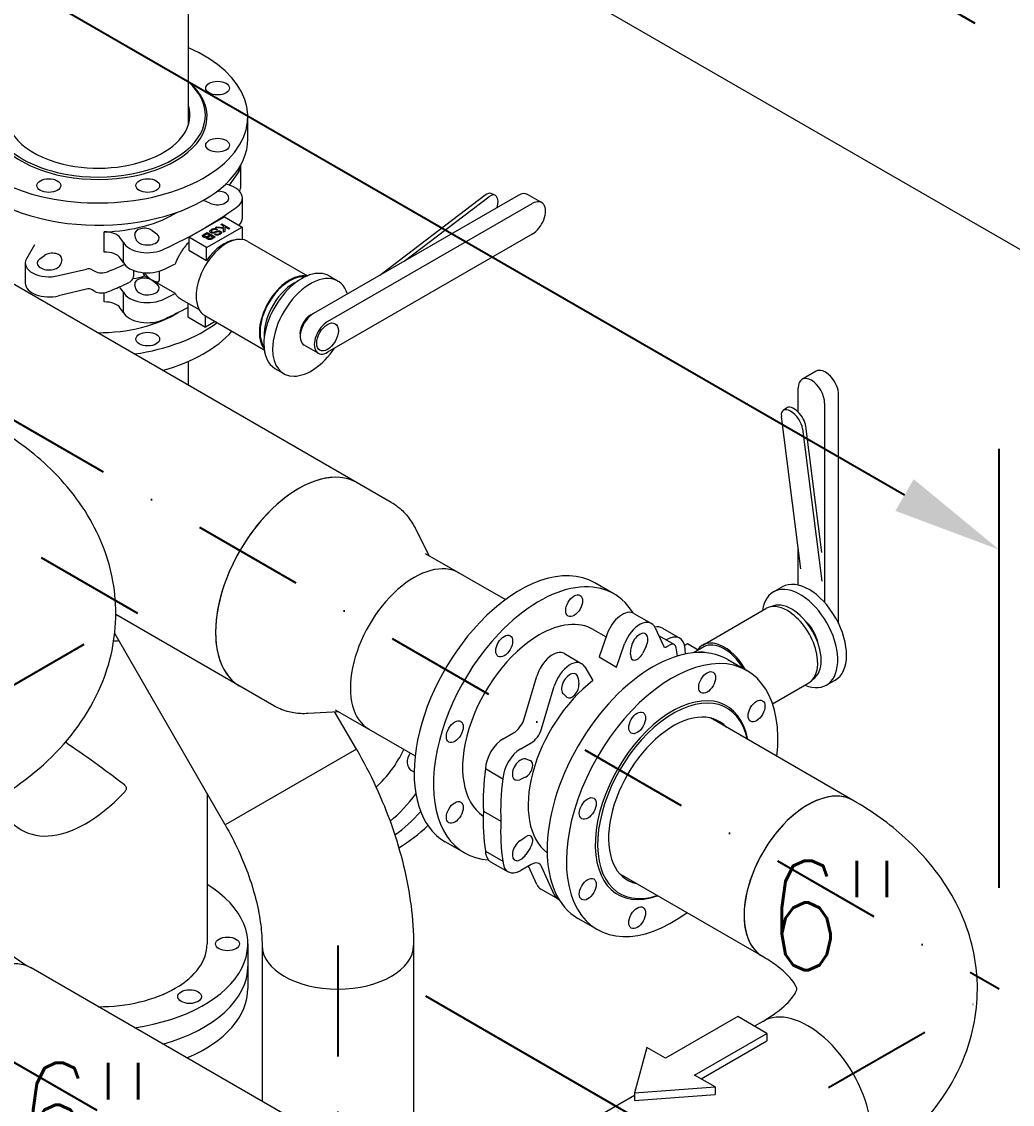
# Model space of a CAD drawing. Header units: millimetres. Extents: x -312439 to 477422, y -331570 to 212570.
# Drawn here: x 347604 to 348736, y 170246 to 171482 of the extents above; entities that cross this region are included whole.
import ezdxf

# ---------------------------------------------------------------- set-up
doc = ezdxf.new("R2010")
doc.units = ezdxf.units.MM
doc.linetypes.add('DASHDOT', pattern=[25.4, 12.7, -6.35, 0, -6.35])
doc.layers.add('ARCONDTEXTO', color=4, linetype='Continuous')
doc.styles.add('ROMAND', font='ROMAND.SHX')
doc.styles.add('ROMANS', font='romans.shx', dxfattribs={"height": 187.5})
doc.dimstyles.new('1-50 (MILIMETRO)', dxfattribs={"dimscale": 0, "dimtxt": 125, "dimasz": 125, "dimexe": 100, "dimexo": 100, "dimgap": 50, "dimtad": 0, "dimdec": 0, "dimzin": 0, "dimdsep": 46, "dimtxsty": 'ROMAND', "dimcen": -390, "dimclrd": 1, "dimclre": 1, "dimclrt": 3, "dimadec": 0, "dimazin": 0, "dimtfac": 1, "dimtdec": 0, "dimtix": 1, "dimtmove": 2, "dimatfit": 2, "dimfxl": 1, "dimtvp": 1, "dimtolj": 1, "dimtzin": 0, "dimarcsym": 0})

# ---------------------------------------------------------------- blocks, each defined once
blk = doc.blocks.new('*D92')
at = {"color": 1, "lineweight": -2, "transparency": 16777216}
for p, q in [((345607.1, 172290.6), (345607.1, 172792.4)), ((348612.8, 170941.5), (345715.4, 172614.4)), ((348721.1, 170492.8), (348721.1, 170994.5))]:
    blk.add_line(p, q, dxfattribs=at)
at = {"color": 1, "transparency": 16777216}
for points in [[(345725.8, 172632.4), (345705, 172596.3), (345607.1, 172676.9)], [(348623.3, 170959.6), (348602.4, 170923.5), (348721.1, 170879)]]:
    blk.add_solid(points, dxfattribs=at)
at = {"layer": 'Defpoints', "color": 0, "transparency": 16777216}
for p in [(345607.1, 172676.9), (345607.1, 172175.2), (348721.1, 170377.3)]:
    blk.add_point(p, dxfattribs=at)
at = {"color": 3, "transparency": 16777216, "insert": (347372.3, 171833.5), "char_height": 125, "attachment_point": 5, "rotation": 330, "style": 'ROMAND'}
blk.add_mtext('\\A1;3596', dxfattribs=at)
blk = doc.blocks.new('*D93')
at = {"color": 1, "lineweight": -2, "transparency": 16777216}
for p, q in [((348821.1, 170319.6), (349144.1, 170133.1)), ((348517.2, 169886.6), (348935.9, 170128.3)), ((348185.9, 169952.8), (348508.9, 169766.3))]:
    blk.add_line(p, q, dxfattribs=at)
at = {"color": 1, "transparency": 16777216}
for points in [[(348925.5, 170146.3), (348946.3, 170110.3), (349044.1, 170190.8)], [(348506.7, 169904.6), (348527.6, 169868.5), (348408.9, 169824.1)]]:
    blk.add_solid(points, dxfattribs=at)
at = {"layer": 'Defpoints', "color": 0, "transparency": 16777216}
for p in [(348721.1, 170377.3), (349044.1, 170190.8), (348085.9, 170010.6)]:
    blk.add_point(p, dxfattribs=at)
at = {"color": 3, "transparency": 16777216, "insert": (348664, 170115.7), "char_height": 125, "attachment_point": 5, "rotation": 30, "style": 'ROMAND'}
blk.add_mtext('\\A1;734', dxfattribs=at)
blk = doc.blocks.new('*D24')
at = {"color": 1, "lineweight": -2, "transparency": 16777216}
for p, q in [((347481.6, 170243.9), (346390.1, 169597.7)), ((347987.1, 169952.1), (346895.6, 169305.8)), ((346886.1, 169426.8), (346597.1, 169593.6))]:
    blk.add_line(p, q, dxfattribs=at)
at = {"color": 1, "transparency": 16777216}
for points in [[(346607.5, 169611.7), (346586.7, 169575.6), (346488.8, 169656.1)], [(346896.5, 169444.8), (346875.7, 169408.8), (346994.3, 169364.3)]]:
    blk.add_solid(points, dxfattribs=at)
at = {"layer": 'Defpoints', "color": 0, "transparency": 16777216}
for p in [(347580.4, 170302.4), (348085.9, 170010.6), (346488.8, 169656.1)]:
    blk.add_point(p, dxfattribs=at)
at = {"color": 3, "transparency": 16777216, "insert": (346804.1, 169618.5), "char_height": 125, "attachment_point": 5, "rotation": 330, "style": 'ROMAND'}
blk.add_mtext('\\A1;584', dxfattribs=at)
blk = doc.blocks.new('*D95')
at = {"color": 1, "lineweight": -2, "transparency": 16777216}
for p, q in [((348065.6, 170369.4), (348385.6, 170184.6)), ((348285.6, 170117.3), (348285.6, 168237.8)), ((348065.6, 168239.9), (348385.6, 168055.1))]:
    blk.add_line(p, q, dxfattribs=at)
at = {"color": 1, "transparency": 16777216}
for points in [[(348264.7, 170117.3), (348306.4, 170117.3), (348285.6, 170242.3)], [(348264.7, 168237.8), (348306.4, 168237.8), (348285.6, 168112.8)]]:
    blk.add_solid(points, dxfattribs=at)
at = {"layer": 'Defpoints', "color": 0, "transparency": 16777216}
for p in [(347965.6, 170427.1), (347965.6, 168297.6), (348285.6, 168112.8)]:
    blk.add_point(p, dxfattribs=at)
at = {"color": 3, "transparency": 16777216, "insert": (348160.6, 169177.6), "char_height": 125, "attachment_point": 5, "rotation": 90, "style": 'ROMAND'}
blk.add_mtext('\\A1;2130', dxfattribs=at)
blk = doc.blocks.new('*D96')
at = {"color": 1, "lineweight": -2, "transparency": 16777216}
for p, q in [((340982.5, 172444.7), (340982.5, 172743.9)), ((347857.3, 168659.3), (341090.8, 172566)), ((347965.6, 168413.1), (347965.6, 168712.3))]:
    blk.add_line(p, q, dxfattribs=at)
at = {"color": 1, "transparency": 16777216}
for points in [[(341101.2, 172584), (341080.3, 172547.9), (340982.5, 172628.5)], [(347867.7, 168677.3), (347846.9, 168641.2), (347965.6, 168596.8)]]:
    blk.add_solid(points, dxfattribs=at)
at = {"layer": 'Defpoints', "color": 0, "transparency": 16777216}
for p in [(340982.5, 172628.5), (340982.5, 172329.3), (347965.6, 168297.6)]:
    blk.add_point(p, dxfattribs=at)
at = {"color": 3, "transparency": 16777216, "insert": (344536.5, 170720.9), "char_height": 125, "attachment_point": 5, "rotation": 330, "style": 'ROMAND'}
blk.add_mtext('\\A1;8063', dxfattribs=at)

msp = doc.modelspace()

# ---------------------------------------------------------------- linework, layer by layer
at = {"color": 6, "linetype": 'DASHDOT', "ltscale": 10, "extrusion": (4.44089e-16, 0.816497, 0.57735)}
for p, q in [((350233.882, 170591.033), (345859.978, 173116.308)), ((347737.01, 170806.284), (344116.413, 172896.637))]:
    msp.add_line(p, q, dxfattribs=at)
at = {"color": 5, "linetype": 'Continuous', "lineweight": 0, "extrusion": (4.44089e-16, 0.816497, 0.57735)}
for p, q in [((349969.926, 170514.467), (345822.552, 172908.954)), ((347795.007, 171364.71), (347795.007, 171770.157)), ((348026.67, 170933.167), (346604.188, 171754.437)), ((347862.797, 171348.411), (347862.797, 171373.811)), ((347852.596, 171311.152), (347841.468, 171295.561)), ((347854.836, 171294.383), (347854.836, 171317.383)), ((347828.012, 171288.756), (347829.377, 171288.659)), ((348171.621, 171283.868), (347937.795, 171148.868)), ((348133.893, 171284.152), (348013.346, 171192.488)), ((348145.07, 171283.974), (348140.777, 171285.856)), ((348198.368, 171275.674), (348182.338, 171284.93)), ((347819.439, 171274.807), (347812.459, 171277.952)), ((347856.562, 171257.935), (347856.562, 171280.935)), ((347953.825, 171139.613), (348187.652, 171274.613)), ((348041.462, 171208.721), (348138.186, 171282.27)), ((347795.393, 171235.993), (347835.988, 171259.43)), ((347835.988, 171259.43), (347856.286, 171247.711)), ((347815.691, 171224.274), (347856.286, 171247.711)), ((347825.884, 171247.134), (347827.265, 171247.931)), ((347835.118, 171246.188), (347825.884, 171247.134)), ((347827.265, 171247.931), (347835.032, 171247.134)), ((347831.925, 171250.672), (347833.09, 171251.344)), ((347835.032, 171248.878), (347831.925, 171250.672)), ((347833.09, 171251.344), (347842.324, 171246.063)), ((347835.032, 171247.134), (347835.032, 171248.878)), ((347841.159, 171245.39), (347836.542, 171248.006)), ((347836.542, 171248.006), (347836.585, 171242.75)), ((347856.286, 171247.711), (347856.286, 171233.482)), ((347698.773, 171219.102), (347698.773, 171242.102)), ((347720.619, 171230.192), (347717.018, 171235.19)), ((347734.817, 171234.065), (347733.733, 171239.138)), ((347753.363, 171243.832), (347758.809, 171239.802)), ((347795.393, 171235.993), (347795.393, 171221.276)), ((347815.691, 171224.274), (347795.393, 171235.993)), ((347811.04, 171237.966), (347811.17, 171238.29)), ((347811.04, 171237.618), (347811.04, 171237.966)), ((347811.084, 171237.493), (347811.04, 171237.618)), ((347811.17, 171237.194), (347811.084, 171237.493)), ((347811.17, 171238.29), (347811.386, 171238.564)), ((347811.299, 171236.87), (347811.17, 171237.194)), ((347811.515, 171236.596), (347811.299, 171236.87)), ((347811.386, 171238.564), (347811.645, 171238.813)), ((347812.206, 171236.098), (347811.515, 171236.596)), ((347811.645, 171238.813), (347811.817, 171238.963)), ((347811.817, 171238.963), (347816.391, 171241.604)), ((347812.982, 171235.749), (347812.206, 171236.098)), ((347812.594, 171237.667), (347812.637, 171237.991)), ((347812.68, 171237.369), (347812.594, 171237.667)), ((347812.637, 171237.991), (347812.853, 171238.265)), ((347812.939, 171237.07), (347812.68, 171237.369)), ((347812.853, 171238.265), (347813.155, 171238.539)), ((347813.284, 171236.82), (347812.939, 171237.07)), ((347813.457, 171235.625), (347812.982, 171235.749)), ((347813.155, 171238.539), (347816.218, 171240.308)), ((347813.716, 171236.571), (347813.284, 171236.82)), ((347813.932, 171235.55), (347813.457, 171235.625)), ((347814.19, 171236.447), (347813.716, 171236.571)), ((347814.406, 171235.525), (347813.932, 171235.55)), ((347814.579, 171236.372), (347814.19, 171236.447)), ((347815.442, 171235.625), (347814.406, 171235.525)), ((347815.01, 171236.372), (347814.579, 171236.372)), ((347815.442, 171236.422), (347815.01, 171236.372)), ((347815.873, 171236.571), (347815.442, 171236.422)), ((347816.003, 171235.749), (347815.442, 171235.625)), ((347815.787, 171235.276), (347815.916, 171235.6)), ((347815.83, 171235.002), (347815.787, 171235.276)), ((347815.916, 171234.703), (347815.83, 171235.002)), ((347816.348, 171236.746), (347815.873, 171236.571)), ((347815.916, 171235.6), (347816.003, 171235.749)), ((347816.132, 171234.429), (347815.916, 171234.703)), ((347816.391, 171234.18), (347816.132, 171234.429)), ((347816.218, 171240.308), (347819.412, 171238.514)), ((347819.412, 171238.514), (347816.348, 171236.746)), ((347816.391, 171241.604), (347825.625, 171236.322)), ((347816.952, 171233.856), (347816.391, 171234.18)), ((347817.211, 171235.6), (347817.254, 171235.824)), ((347817.211, 171235.301), (347817.211, 171235.6)), ((347817.383, 171235.002), (347817.211, 171235.301)), ((347817.254, 171235.824), (347817.47, 171236.098)), ((347817.729, 171234.753), (347817.383, 171235.002)), ((347817.47, 171236.098), (347817.815, 171236.347)), ((347818.16, 171234.553), (347817.729, 171234.753)), ((347817.815, 171236.347), (347820.447, 171237.917)), ((347818.635, 171234.429), (347818.16, 171234.553)), ((347819.584, 171234.429), (347818.635, 171234.429)), ((347819.39, 171242.794), (347819.498, 171243.255)), ((347819.412, 171242.308), (347819.39, 171242.794)), ((347819.584, 171242.009), (347819.412, 171242.308)), ((347819.498, 171243.255), (347819.735, 171243.666)), ((347819.908, 171241.623), (347819.584, 171242.009)), ((347820.102, 171234.528), (347819.584, 171234.429)), ((347819.735, 171243.666), (347819.951, 171243.94)), ((347820.231, 171241.361), (347819.908, 171241.623)), ((347819.951, 171243.94), (347820.231, 171244.201)), ((347820.533, 171234.678), (347820.102, 171234.528)), ((347820.231, 171244.201), (347820.749, 171244.625)), ((347820.663, 171241.112), (347820.231, 171241.361)), ((347820.447, 171237.917), (347823.338, 171236.247)), ((347821.008, 171234.852), (347820.533, 171234.678)), ((347821.396, 171240.863), (347820.663, 171241.112)), ((347820.749, 171244.625), (347821.526, 171245.073)), ((347821.008, 171243.13), (347820.965, 171243.005)), ((347820.965, 171243.005), (347820.965, 171242.707)), ((347820.965, 171242.707), (347821.094, 171242.433)), ((347821.138, 171243.404), (347821.008, 171243.13)), ((347821.224, 171234.977), (347821.008, 171234.852)), ((347821.094, 171242.433), (347821.353, 171242.134)), ((347821.353, 171243.678), (347821.138, 171243.404)), ((347823.338, 171236.247), (347821.224, 171234.977)), ((347821.655, 171243.952), (347821.353, 171243.678)), ((347821.353, 171242.134), (347821.806, 171241.897)), ((347821.871, 171240.738), (347821.396, 171240.863)), ((347825.625, 171236.322), (347821.483, 171233.931)), ((347821.526, 171245.073), (347821.979, 171245.31)), ((347822.044, 171244.226), (347821.655, 171243.952)), ((347821.806, 171241.897), (347822.216, 171241.76)), ((347822.626, 171240.676), (347821.871, 171240.738)), ((347821.979, 171245.31), (347822.454, 171245.509)), ((347822.259, 171244.351), (347822.044, 171244.226)), ((347822.216, 171241.76), (347822.648, 171241.71)), ((347822.777, 171244.6), (347822.259, 171244.351)), ((347822.454, 171245.509), (347822.928, 171245.684)), ((347823.424, 171240.689), (347822.626, 171240.676)), ((347822.648, 171241.71), (347823.122, 171241.735)), ((347823.468, 171244.849), (347822.777, 171244.6)), ((347822.928, 171245.684), (347823.381, 171245.821)), ((347823.122, 171241.735), (347823.662, 171241.822)), ((347823.381, 171245.821), (347823.856, 171245.92)), ((347824.18, 171240.851), (347823.424, 171240.689)), ((347824.115, 171245.023), (347823.468, 171244.849)), ((347823.662, 171241.822), (347824.287, 171241.984)), ((347823.856, 171245.92), (347824.352, 171245.983)), ((347824.762, 171245.073), (347824.115, 171245.023)), ((347824.417, 171240.913), (347824.18, 171240.851)), ((347824.287, 171241.984), (347825.862, 171242.52)), ((347824.352, 171245.983), (347825.021, 171245.995)), ((347828.128, 171242.158), (347824.417, 171240.913)), ((347825.452, 171245.048), (347824.762, 171245.073)), ((347824.762, 171239.119), (347825.884, 171239.767)), ((347824.978, 171238.995), (347824.762, 171239.119)), ((347825.366, 171238.82), (347824.978, 171238.995)), ((347825.021, 171245.995), (347825.755, 171245.97)), ((347825.798, 171238.671), (347825.366, 171238.82)), ((347825.97, 171244.949), (347825.452, 171245.048)), ((347825.755, 171245.97), (347826.272, 171245.87)), ((347826.574, 171238.471), (347825.798, 171238.671)), ((347825.862, 171242.52), (347827.998, 171243.23)), ((347825.884, 171239.767), (347826.359, 171239.543)), ((347826.445, 171244.774), (347825.97, 171244.949)), ((347826.272, 171245.87), (347826.747, 171245.746)), ((347826.359, 171239.543), (347826.833, 171239.418)), ((347826.963, 171244.575), (347826.445, 171244.774)), ((347827.243, 171238.409), (347826.574, 171238.471)), ((347826.747, 171245.746), (347827.222, 171245.571)), ((347826.833, 171239.418), (347827.567, 171239.343)), ((347828.041, 171245.198), (347826.963, 171244.575)), ((347827.222, 171245.571), (347827.653, 171245.372)), ((347827.696, 171238.422), (347827.243, 171238.409)), ((347827.567, 171239.343), (347827.912, 171239.343)), ((347827.653, 171245.372), (347828.041, 171245.198)), ((347828.344, 171238.496), (347827.696, 171238.422)), ((347827.912, 171239.343), (347828.473, 171239.418)), ((347827.998, 171243.23), (347828.257, 171243.28)), ((347828.408, 171242.246), (347828.128, 171242.158)), ((347828.257, 171243.28), (347828.753, 171243.367)), ((347828.581, 171238.534), (347828.344, 171238.496)), ((347828.969, 171242.37), (347828.408, 171242.246)), ((347828.473, 171239.418), (347828.948, 171239.543)), ((347829.034, 171238.646), (347828.581, 171238.534)), ((347828.753, 171243.367), (347829.25, 171243.404)), ((347828.948, 171239.543), (347829.422, 171239.717)), ((347829.25, 171242.408), (347828.969, 171242.37)), ((347829.25, 171238.721), (347829.034, 171238.646)), ((347829.25, 171243.404), (347829.509, 171243.404)), ((347829.897, 171242.358), (347829.25, 171242.408)), ((347829.724, 171238.845), (347829.25, 171238.721)), ((347829.422, 171239.717), (347830.069, 171240.041)), ((347829.509, 171243.404), (347830.199, 171243.329)), ((347830.156, 171239.044), (347829.724, 171238.845)), ((347830.501, 171242.134), (347829.897, 171242.358)), ((347830.069, 171240.041), (347830.415, 171240.29)), ((347830.63, 171239.269), (347830.156, 171239.044)), ((347830.199, 171243.329), (347830.63, 171243.23)), ((347830.415, 171240.29), (347830.825, 171240.701)), ((347830.997, 171241.623), (347830.501, 171242.134)), ((347830.63, 171243.23), (347831.278, 171242.981)), ((347831.623, 171239.842), (347830.63, 171239.269)), ((347830.825, 171240.701), (347830.976, 171240.988)), ((347830.976, 171240.988), (347831.04, 171241.299)), ((347831.04, 171241.299), (347830.997, 171241.623)), ((347831.278, 171242.981), (347831.666, 171242.756)), ((347831.774, 171239.979), (347831.623, 171239.842)), ((347831.666, 171242.756), (347832.033, 171242.495)), ((347832.054, 171240.265), (347831.774, 171239.979)), ((347832.033, 171242.495), (347832.292, 171242.221)), ((347832.184, 171240.415), (347832.054, 171240.265)), ((347832.4, 171240.689), (347832.184, 171240.415)), ((347832.292, 171242.221), (347832.464, 171241.947)), ((347832.529, 171240.963), (347832.4, 171240.689)), ((347832.464, 171241.947), (347832.572, 171241.66)), ((347832.615, 171241.262), (347832.529, 171240.963)), ((347832.572, 171241.66), (347832.615, 171241.262)), ((347835.118, 171241.853), (347835.118, 171246.188)), ((347836.585, 171242.75), (347835.118, 171241.853)), ((347842.324, 171246.063), (347841.159, 171245.39)), ((348187.652, 171239.613), (347953.825, 171104.613)), ((347618.99, 171227.236), (347609.957, 171211.419)), ((347720.619, 171207.192), (347720.619, 171230.192)), ((347815.691, 171209.557), (347815.691, 171224.274)), ((347817.383, 171233.657), (347816.952, 171233.856)), ((347817.858, 171233.532), (347817.383, 171233.657)), ((347818.376, 171233.432), (347817.858, 171233.532)), ((347818.894, 171233.383), (347818.376, 171233.432)), ((347819.455, 171233.407), (347818.894, 171233.383)), ((347819.541, 171233.407), (347819.455, 171233.407)), ((347820.102, 171233.482), (347819.541, 171233.407)), ((347820.62, 171233.582), (347820.102, 171233.482)), ((347821.051, 171233.731), (347820.62, 171233.582)), ((347821.483, 171233.931), (347821.051, 171233.731)), ((347862.798, 171231.338), (347930.905, 171192.016)), ((347625.081, 171211.302), (347630.527, 171215.332)), ((347650.157, 171210.638), (347649.073, 171205.565)), ((347720.619, 171207.192), (347717.018, 171212.19)), ((347795.393, 171221.276), (347815.691, 171209.557)), ((347608.593, 171206.517), (347608.593, 171183.517)), ((347646.494, 171192.159), (347678.418, 171199.754)), ((347685.081, 171198.985), (347688.138, 171197.22)), ((347719.169, 171203.712), (347722.072, 171204.991)), ((347732.071, 171198.219), (347732.071, 171191.155)), ((347779.98, 171171.599), (347744.881, 171191.863)), ((347753.363, 171186.832), (347758.809, 171182.802)), ((347955.748, 171191.813), (347965.761, 171185.93)), ((347678.418, 171176.754), (347646.494, 171169.159)), ((347688.138, 171174.22), (347685.081, 171175.985)), ((347698.773, 171162.102), (347698.773, 171172.571)), ((347720.619, 171173.192), (347717.018, 171178.19)), ((347725.513, 171183.506), (347719.169, 171180.712)), ((347720.619, 171150.192), (347720.619, 171173.192)), ((347734.817, 171177.065), (347733.733, 171182.138)), ((347807.385, 171153.022), (347786.584, 171165.031)), ((347794.298, 171160.577), (347794.298, 171145.135)), ((347720.619, 171150.192), (347717.018, 171155.19)), ((347794.298, 171145.135), (347814.596, 171133.416)), ((347813.808, 171146.485), (347881.49, 171107.409)), ((347814.596, 171133.416), (347814.596, 171146.03)), ((347825.52, 171139.723), (347814.596, 171133.416)), ((347943.109, 171103.551), (347927.078, 171112.807)), ((347795.007, 171066.918), (347795.007, 171094.338)), ((347893.708, 171086.214), (347903.722, 171080.331)), ((348511.727, 171082.96), (348495.696, 171073.704)), ((348491.258, 171036.312), (348491.258, 171063.893)), ((348537.599, 170794.835), (348537.599, 171055.648)), ((348477.891, 171040.951), (348474.114, 171038.174)), ((348521.568, 171046.393), (348521.568, 170818.809)), ((348494.289, 170857.304), (348472.148, 171031.36)), ((348496.396, 171017.36), (348518.537, 170843.304)), ((348518.537, 170875.77), (348500.173, 171020.138)), ((348069.716, 170872.393), (348053.776, 170903.964)), ((348491.258, 170838.667), (348491.258, 170881.132)), ((348065.496, 170874.83), (348156.924, 170822.044)), ((348280.949, 170828.714), (348258.952, 170841.414)), ((348463.043, 170830.913), (348473.144, 170836.644)), ((347892.499, 170700.776), (347711.999, 170804.988)), ((348303.84, 170806.306), (348323.759, 170794.806)), ((348382.339, 170770.179), (348454.588, 170811.892)), ((348328.034, 170789.75), (348337.419, 170769.143)), ((348336.268, 170789.577), (348356.186, 170778.077)), ((347836.865, 170564.737), (347710.712, 170783.24)), ((348257.373, 170787.879), (348271.964, 170779.455)), ((348273.168, 170782.909), (348263.987, 170756.575)), ((348331.984, 170781.077), (348349.985, 170770.684)), ((348283.905, 170745.075), (348293.087, 170771.409)), ((348299.983, 170759.601), (348300.75, 170767.217)), ((348317.715, 170768.898), (348313.863, 170760.976)), ((348341.417, 170768.373), (348344.474, 170770.138)), ((348364.902, 170771.461), (348361.69, 170769.606)), ((348377.181, 170764.372), (348364.902, 170771.461)), ((348383.564, 170768.057), (348371.953, 170761.354)), ((348224.301, 170760.384), (348244.22, 170748.884)), ((348263.987, 170756.575), (348283.905, 170745.075)), ((348410.853, 170753.714), (348432.85, 170741.014)), ((348247.782, 170745.253), (348256.964, 170729.52)), ((348178.383, 170686.053), (348192.916, 170734.74)), ((348240.12, 170732.212), (348240.886, 170725.481)), ((348462.116, 170703.101), (348503.578, 170727.039)), ((348523.474, 170724.386), (348533.576, 170730.116)), ((348198.302, 170674.553), (348212.835, 170723.24)), ((348227.006, 170710.828), (348223.155, 170714.304)), ((347966.654, 170693.884), (347931.343, 170691.903)), ((347986.736, 170651.265), (347962.272, 170693.638)), ((347962.433, 170696.321), (348053.862, 170643.534)), ((348554.004, 170592.79), (348391.074, 170686.857)), ((348154.504, 170663.033), (348166.391, 170669.896)), ((348174.422, 170651.533), (348186.31, 170658.396)), ((347986.736, 170651.265), (347836.865, 170564.737)), ((348134.145, 170628.995), (348154.064, 170617.495)), ((348180.283, 170640.047), (348185.218, 170638.45)), ((348179.469, 170619.103), (348173.256, 170616.401)), ((347816.257, 170600.432), (347816.257, 170428.811)), ((348131.871, 170580.502), (348151.789, 170569.002)), ((348110.098, 170532.79), (348088.1, 170545.49)), ((348173.256, 170546.391), (348179.469, 170550.863)), ((348134.145, 170534.637), (348154.064, 170523.137)), ((348185.218, 170538.155), (348180.283, 170530.859)), ((348140.088, 170522.678), (348160.006, 170511.178)), ((348186.31, 170519.469), (348174.422, 170512.606)), ((348192.916, 170496.754), (348183.348, 170517.76)), ((348212.835, 170485.254), (348198.302, 170517.16)), ((348450.942, 170414.281), (348288.011, 170508.348)), ((348197.192, 170491.699), (348217.111, 170480.199)), ((348240.001, 170457.79), (348261.998, 170445.09)), ((347862.797, 170428.811), (347862.797, 170378.011)), ((347879.034, 170427.091), (347879.034, 170248.984)), ((348052.091, 170427.091), (348052.091, 170188.528)), ((347919.502, 170225.62), (347615.232, 170401.29)), ((348450.942, 170340.34), (348441.444, 170334.856)), ((348304.499, 170255.791), (348252.968, 170226.04))]:
    msp.add_line(p, q, dxfattribs=at)
at = {"color": 6, "linetype": 'DASHDOT', "ltscale": 10}
for p, q in [((345607.137, 172175.158), (348721.101, 170377.31)), ((346905.791, 170326.38), (347737.01, 170806.284)), ((347965.562, 170427.091), (347965.562, 168297.588)), ((348085.871, 170010.56), (348721.101, 170377.31)), ((347580.386, 170302.402), (348085.871, 170010.56))]:
    msp.add_line(p, q, dxfattribs=at)
at = {"color": 4, "linetype": 'Continuous', "lineweight": 0, "extrusion": (4.44089e-16, 0.816497, 0.57735)}
for p, q in [((348422.469, 170345.811), (348339.92, 170298.151)), ((348455.686, 170326.633), (348422.469, 170345.811)), ((348373.136, 170278.974), (348455.686, 170326.633)), ((348455.686, 170326.633), (348455.686, 170318.09)), ((348318.549, 170310.489), (348304.499, 170258.523)), ((348339.92, 170298.151), (348318.549, 170310.489)), ((348380.535, 170274.702), (348455.686, 170318.09)), ((348396.625, 170265.412), (348373.136, 170278.974)), ((348304.499, 170258.523), (348396.625, 170265.412)), ((348304.499, 170258.523), (348304.499, 170249.98)), ((348396.625, 170265.412), (348396.625, 170256.869)), ((348304.499, 170249.98), (348396.625, 170256.869))]:
    msp.add_line(p, q, dxfattribs=at)
at = {"color": 5, "linetype": 'Continuous', "lineweight": 0}
for centre, major_axis, ratio, start_param, end_param in [((347691.945, 171373.811), (-170.852, 0), 0.57735027, 5.35992847, 7.46128255), ((347691.945, 171373.811), (-170.852, 0), 0.57735027, 1.17809725, 4.06484949), ((347691.945, 171373.811), (-124.312, 0), 0.57735027, 5.68982069, 7.46128255), ((347691.945, 171375.411), (122.352, 0), 0.57735027, 2.57241108, 4.3196899), ((347691.945, 171373.811), (-124.312, 0), 0.57735027, 1.17809725, 3.73495727), ((347691.945, 171375.411), (122.352, 0), 0.57735027, 4.3196899, 6.85236688), ((347691.945, 171375.411), (104.716, 0), 0.57735027, 2.96365333, 4.3196899), ((347691.945, 171375.411), (104.716, 0), 0.57735027, 4.3196899, 6.46112463), ((347691.945, 171348.411), (170.852, 0), 0.57735027, 3.14159265, 4.3196899), ((347691.945, 171348.411), (170.852, 0), 0.57735027, 4.3196899, 6.28318531), ((347827.727, 171317.383), (27.109, 0), 0.57735027, 5.87376873, 6.35596808), ((347827.756, 171280.935), (28.806, 0), 0.57735027, 5.55071488, 7.51444614), ((347827.727, 171280.939), (13.472, 0), 0.57735027, 4.04975631, 7.73121456), ((347827.727, 171294.383), (27.109, 0), 0.57735027, 5.92209885, 6.28318531), ((348133.893, 171270.152), (6.884, 15.704), 0.49374699, 0, 0.7260513), ((348138.186, 171268.27), (-6.884, -15.704), 0.49374699, 1.89671174, 3.86764395), ((348171.621, 171266.368), (10.717, 18.562), 0.57735027, 0, 0.78539816), ((347819.241, 171282.969), (-11.023, 0), 0.57735027, 0.84771051, 0.90816366), ((348187.652, 171257.113), (-10.717, -18.562), 0.57735027, 0.78539816, 3.92699082), ((347691.945, 171313.411), (123.699, 0), 0.57735027, 4.76761506, 5.53401992), ((347442.53, 171457.411), (520.517, 0), 0.57735027, 5.38654819, 5.60902609), ((347744.673, 171239.917), (11.023, 0), 0.57735027, 0.66263109, 3.26435815), ((347827.756, 171257.935), (28.806, 0), 0.57735027, 5.7666453, 6.28318531), ((347699.787, 171231.512), (-18.371, 0), 0.57735027, 3.49571793, 4.76761506), ((347748.188, 171235.017), (-13.472, 0), 0.57735027, 0.1227655, 3.80422374), ((347838.303, 171188.911), (-24.495, -42.426), 0.57735027, 3.14159265, 5.49778714), ((347748.194, 171235.001), (-28.806, 0), 0.57735027, 0.29334342, 2.30326676), ((347835.441, 171190.564), (23.27, 40.305), 0.57735027, 0.38720776, 1.42907029), ((347635.702, 171206.517), (27.109, 0), 0.57735027, 2.82308535, 5.12180556), ((347635.702, 171206.517), (-13.472, 0), 0.57735027, 5.62055264, 9.30201088), ((347639.217, 171211.417), (11.023, 0), 0.57735027, 6.16041823, 8.76214529), ((347699.787, 171208.512), (-18.371, 0), 0.57735027, 3.49571793, 4.76761506), ((347680.75, 171196.485), (6.124, 0), 0.57735027, 0.78539816, 1.96158402), ((347695.932, 171201.72), (11.023, 0), 0.57735027, 3.92699082, 5.35442967), ((347403.668, 171440.456), (517.381, 0), 0.57735027, 5.3282352, 5.36820235), ((347748.194, 171212.001), (-28.806, 0), 0.57735027, 0.29334342, 2.30326676), ((347442.53, 171434.411), (520.517, 0), 0.57735027, 5.38654819, 5.41773628), ((347924.728, 171139.014), (-31.02, -52.799), 0.58236072, 3.14159265, 5.50218352), ((347715.408, 171191.155), (16.663, 0), 0.57735027, 5.36396925, 6.28318531), ((347691.945, 171256.411), (123.699, 0), 0.57735027, 5.03823356, 5.15460219), ((347744.673, 171182.917), (11.023, 0), 0.57735027, 0.66263109, 3.26435815), ((347543.434, 171359.154), (233.085, -175.431), 0.1043952, 5.90574205, 5.96190086), ((347910.553, 171147.198), (-24.495, -42.426), 0.57735027, 3.33709046, 6.06401097), ((347910.553, 171147.198), (23.921, 41.432), 0.57735027, 0.78539816, 2.87356516), ((347915.289, 171144.463), (-23.921, -41.432), 0.57735027, 3.80599304, 5.57222219), ((347934.741, 171133.131), (-31.02, -52.799), 0.58236072, 2.65256236, 5.50218352), ((347910.553, 171147.198), (23.921, 41.432), 0.57735027, 0.24308274, 0.78539816), ((347635.702, 171183.517), (-27.109, 0), 0.57735027, 0, 1.98021291), ((347680.75, 171173.485), (-6.124, 0), 0.57735027, 3.92699082, 5.10317667), ((347695.932, 171178.72), (-11.023, 0), 0.57735027, 0.78539816, 2.21283701), ((347403.668, 171417.456), (-517.381, 0), 0.57735027, 2.18664254, 2.22660969), ((347699.787, 171174.512), (-18.371, 0), 0.57735027, 3.49571793, 3.61716538), ((347748.194, 171178.001), (-28.806, 0), 0.57735027, 0.29334342, 2.30326676), ((347748.188, 171178.017), (-13.472, 0), 0.57735027, 0.1227655, 3.80422374), ((347699.787, 171151.512), (-18.371, 0), 0.57735027, 3.49571793, 4.76761506), ((347442.53, 171400.411), (520.517, 0), 0.57735027, 5.38654819, 5.41773628), ((347838.303, 171188.911), (-24.495, -42.426), 0.57735027, 5.49778714, 6.28318531), ((347691.945, 171198.411), (-123.699, 0), 0.57735027, 1.56274403, 2.40038288), ((347748.194, 171155.001), (-28.806, 0), 0.57735027, 0.29334342, 2.30326676), ((347442.53, 171377.411), (520.517, 0), 0.57735027, 5.38654819, 5.45444746), ((347937.795, 171131.368), (-10.717, -18.562), 0.57735027, 3.92699082, 6.28318531), ((347691.945, 171198.411), (170.852, 0), 0.57735027, 4.95554101, 5.63029976), ((347934.741, 171133.131), (-8.773, -15.195), 0.57735027, 3.92699082, 5.49778714), ((347953.825, 171122.113), (10.717, 18.562), 0.57735027, 0.78539816, 3.92699082), ((347691.945, 171173.011), (-170.852, 0), 0.57735027, 2.01566909, 2.67581256), ((347934.741, 171133.131), (-8.773, -15.195), 0.57735027, 5.49778714, 5.72091355), ((347924.728, 171139.014), (-31.02, -52.799), 0.58236072, 5.50218352, 6.28318531), ((347934.741, 171133.131), (-31.02, -52.799), 0.58236072, 5.50218352, 7.74056361), ((348506.413, 171055.143), (-10.717, 18.562), 0.57735027, 3.92699082, 7.06858347), ((348522.444, 171064.398), (-10.717, 18.562), 0.57735027, 3.92699082, 6.28318531), ((348484.272, 171024.36), (10.158, -13.814), 0.49374699, 0.7260513, 3.86764395), ((348488.048, 171027.138), (-10.158, 13.814), 0.49374699, 3.86764395, 6.28318531), ((347920.783, 170839.374), (-67.085, -116.195), 0.57735027, 3.14159265, 6.28318531), ((347920.783, 170839.374), (-67.085, -116.195), 0.57735027, 3.14159265, 5.49778714), ((348052.766, 170763.174), (-51.531, -89.255), 0.57735027, 3.14159265, 6.28318531), ((348173.526, 170693.452), (-85.426, -147.962), 0.57735027, 3.14159265, 4.3196899), ((348195.523, 170680.752), (85.426, 147.962), 0.57735027, 5.9753277, 7.46128255), ((348493.258, 170777.65), (30.216, -53.264), 0.58236072, 5.6441249, 10.07266912), ((348503.36, 170783.38), (30.216, -53.264), 0.58236072, 0, 3.14159265), ((348479.083, 170769.466), (24.495, -42.426), 0.57735027, 2.35619449, 3.14159265), ((348483.819, 170772.2), (-23.921, 41.432), 0.57735027, 3.16527284, 6.25950512), ((348290.286, 170782.829), (13.555, 23.477), 0.57735027, 0, 1.88930363), ((348479.083, 170769.466), (24.495, -42.426), 0.57735027, 0, 2.35619449), ((348173.526, 170693.452), (-85.426, -147.962), 0.57735027, 4.3196899, 6.28318531), ((348195.523, 170680.752), (-61.85, -107.127), 0.57735027, 3.14159265, 3.92699082), ((348310.204, 170771.329), (13.555, 23.477), 0.57735027, 5.87376873, 8.17248894), ((348321.865, 170764.63), (14.403, 24.947), 0.57735027, 0, 0.49620014), ((348493.258, 170777.65), (15.309, -26.517), 0.57735027, 1.03653955, 2.1050531), ((347920.783, 170839.374), (-67.085, -116.195), 0.57735027, 5.49778714, 6.28318531), ((348195.523, 170680.752), (85.426, 147.962), 0.57735027, 1.17809725, 3.42556636), ((348195.523, 170680.752), (-61.85, -107.127), 0.57735027, 3.92699082, 6.25018073), ((348325.427, 170605.752), (85.426, 147.962), 0.57735027, 0, 3.14159265), ((348310.204, 170771.329), (6.736, 11.667), 0.57735027, 4.83515448, 8.51661272), ((348341.783, 170753.13), (14.403, 24.947), 0.57735027, 5.55071488, 7.11962523), ((347691.945, 170873.011), (170.852, 0), 0.57735027, 4.81593302, 4.84951059), ((348341.417, 170773.373), (-3.062, -5.303), 0.57735027, 5.89239761, 7.06858347), ((348344.474, 170761.138), (5.511, 9.546), 0.57735027, 5.64114462, 7.06858347), ((347991.591, 170487.404), (258.69, 448.065), 0.57735027, 5.64334186, 5.66733909), ((347996.338, 170507.752), (260.258, 450.781), 0.57735027, 5.59367991, 5.60902609), ((348406.834, 170727.752), (24.495, -42.426), 0.57735027, 1.57074403, 3.41777188), ((348406.834, 170727.752), (23.27, -40.305), 0.57735027, 1.62486029, 3.14159265), ((348210.746, 170736.907), (13.555, 23.477), 0.57735027, 0, 1.98021291), ((348230.665, 170725.407), (13.555, 23.477), 0.57735027, 5.96467801, 8.26339821), ((348307.719, 170762.965), (-5.511, -9.546), 0.57735027, 5.37502007, 7.97674713), ((348371.228, 170736.13), (14.403, 24.947), 0.57735027, 0.05927752, 0.57013114), ((348347.424, 170593.052), (-85.426, -147.962), 0.57735027, 2.21833582, 7.20644214), ((348270.435, 170637.502), (-61.85, -107.127), 0.57735027, 4.08161043, 6.21727529), ((348230.665, 170725.407), (6.736, 11.667), 0.57735027, 5.62055264, 9.30201088), ((348233.151, 170719.913), (-5.511, -9.546), 0.57735027, 6.16041823, 8.76214529), ((348347.424, 170593.052), (-62.156, -107.657), 0.57735027, 2.54822804, 6.87654992), ((348348.81, 170592.252), (61.176, 105.96), 0.57735027, 5.71400373, 9.99395953), ((348348.81, 170592.252), (52.358, 90.686), 0.57735027, 6.10524599, 9.60271728), ((348166.391, 170684.896), (9.186, 15.91), 0.57735027, 3.92699082, 5.10317667), ((348186.31, 170673.396), (9.186, 15.91), 0.57735027, 3.92699082, 5.10317667), ((347691.945, 170613.995), (-123.988, 91.599), 0.09789593, 4.54146717, 5.09159382), ((348154.504, 170639.492), (14.416, 24.969), 0.57735027, 0.78539816, 2.30276916), ((347951.775, 170698.868), (45.325, 115.754), 0.81338956, 4.17274509, 4.61497325), ((348056.131, 170638.618), (4.957, 12.659), 0.81338956, 1.44815805, 3.28764636), ((348056.131, 170638.618), (4.957, 12.659), 0.81338956, 1.21544919, 1.44815805), ((348174.422, 170627.992), (14.416, 24.969), 0.57735027, 0.78539816, 2.30276916), ((348174.422, 170627.992), (6.736, 11.667), 0.57735027, 0.1227655, 3.80422374), ((348315.901, 170698.584), (130.331, 225.739), 0.57735027, 2.18933607, 2.41181397), ((348180.423, 170628.586), (-5.511, -9.546), 0.57735027, 0.66263109, 3.26435815), ((348335.82, 170687.084), (130.331, 225.739), 0.57735027, 2.18933607, 2.41181397), ((348502.473, 170503.535), (-51.531, -89.255), 0.57735027, 3.14159265, 6.28318531), ((348502.473, 170503.535), (-51.531, -89.255), 0.57735027, 3.14159265, 5.49778714), ((347691.945, 170737.813), (-83.802, -180.843), 0.50772236, 5.82462387, 7.26608904), ((347951.775, 170698.868), (62.293, 159.091), 0.81338956, 4.12775754, 4.38836547), ((347968.626, 170692.27), (-62.293, -159.091), 0.81338956, 0.89545281, 1.13978116), ((347968.626, 170692.27), (62.293, 159.091), 0.81338956, 4.03704546, 4.28137381), ((348315.901, 170674.921), (-130.331, -225.739), 0.57735027, 5.44216767, 5.66464557), ((348335.82, 170663.421), (-130.331, -225.739), 0.57735027, 5.44216767, 5.66464557), ((347985.477, 170685.672), (-62.293, -159.091), 0.81338956, 0.80218257, 1.06364845), ((348174.422, 170536.148), (-6.736, -11.667), 0.57735027, 4.04975631, 7.73121456), ((348180.423, 170542.482), (5.511, 9.546), 0.57735027, 4.5896219, 7.19134897), ((348154.504, 170547.648), (-14.416, -24.969), 0.57735027, 5.55121247, 6.28318531), ((348174.422, 170536.148), (-14.416, -24.969), 0.57735027, 5.55121247, 7.06858347), ((348186.31, 170504.469), (9.186, 15.91), 0.57735027, 5.89239761, 7.06858347), ((347691.945, 170428.811), (-170.852, 0), 0.57735027, 1.81544552, 3.89757418), ((348210.746, 170515.176), (-13.555, -23.477), 0.57735027, 5.87376873, 6.28318531), ((348230.665, 170503.676), (-13.555, -23.477), 0.57735027, 5.87376873, 6.35596808), ((348502.473, 170503.535), (-51.531, -89.255), 0.57735027, 5.49778714, 6.28318531), ((347691.945, 170428.811), (-124.312, 0), 0.57735027, 1.57023568, 3.14159265), ((347691.945, 170428.811), (124.312, 0), 0.57735027, 5.49778714, 6.28318531), ((347965.562, 170427.091), (-86.528, 0), 0.57735027, 0, 3.14159265), ((347563.701, 170312.035), (-51.531, -89.255), 0.57735027, 3.14159265, 6.28318531), ((347691.945, 170403.411), (-170.852, 0), 0.57735027, 2.0170299, 3.14159265), ((347691.945, 170403.411), (170.852, 0), 0.57735027, 5.15862255, 6.28318531), ((347691.945, 170428.811), (124.312, 0), 0.57735027, 4.71182834, 5.49778714), ((347691.945, 170378.011), (-170.852, 0), 0.57735027, 2.20499855, 3.14159265), ((348502.473, 170251.085), (-51.531, 89.255), 0.57735027, 3.14159265, 6.28318531)]:
    msp.add_ellipse(centre, major_axis=major_axis, ratio=ratio, start_param=start_param, end_param=end_param, dxfattribs=at)
for centre, major_axis in [((347828.293, 171406.418), (-13.595, 0)), ((347828.293, 171341.204), (-13.595, 0)), ((347635.468, 171295.091), (-13.595, 0)), ((347748.422, 171295.091), (-13.595, 0)), ((347953.825, 171122.113), (-8.773, -15.195)), ((347748.422, 171119.691), (13.595, 0)), ((348235.459, 170815.136), (6.797, 11.773)), ((348155.588, 170769.023), (6.797, 11.773)), ((348387.36, 170727.436), (-6.797, -11.773)), ((348443.837, 170694.829), (-6.797, -11.773)), ((348307.489, 170681.323), (-6.797, -11.773)), ((348099.111, 170671.202), (6.797, 11.773)), ((348099.111, 170578.975), (6.797, 11.773)), ((348251.012, 170583.502), (-6.797, -11.773)), ((348251.012, 170491.275), (-6.797, -11.773)), ((348307.489, 170458.668), (-6.797, -11.773)), ((347839.527, 170428.811), (-13.595, 0)), ((347796.301, 170368.561), (-13.595, 0))]:
    msp.add_ellipse(centre, major_axis=major_axis, ratio=0.57735027, dxfattribs=at)
for points, knots in [([(347779.98, 171205.599), (347780.133, 171206.002), (347780.29, 171206.405), (347781.01, 171208.194), (347781.618, 171209.574), (347782.916, 171212.294), (347783.606, 171213.635), (347785.052, 171216.254), (347785.808, 171217.533), (347787.36, 171220.009), (347788.185, 171221.249), (347789.917, 171223.703), (347790.826, 171224.917), (347792.712, 171227.298), (347793.69, 171228.463), (347794.926, 171229.854), (347795.159, 171230.113), (347795.393, 171230.37)], [16.86611806, 16.86611806, 16.86611806, 16.86611806, 17.90289885, 17.90289885, 21.48347862, 21.48347862, 25.06405839, 25.06405839, 28.64463816, 28.64463816, 32.22521015, 32.22521015, 35.80578215, 35.80578215, 39.38635414, 39.38635414, 40.21192165, 40.21192165, 40.21192165, 40.21192165]), ([(347761.656, 171197.297), (347761.657, 171196.557), (347761.658, 171195.843), (347761.658, 171195.163), (347761.658, 171193.949), (347761.657, 171192.748), (347761.638, 171190.493), (347761.619, 171189.439), (347761.533, 171188.048), (347761.495, 171187.617), (347761.385, 171186.831), (347761.315, 171186.476), (347761.124, 171185.854), (347761.005, 171185.587), (347760.691, 171185.159), (347760.497, 171184.997), (347760.11, 171184.86), (347759.958, 171184.831), (347759.611, 171184.824), (347759.415, 171184.847), (347759.076, 171184.928), (347758.945, 171184.967), (347758.809, 171185.015)], [-2.04042132, -2.04042132, -2.04042132, -2.04042132, 0, 0, 0, 3.63980267, 3.63980267, 7.27960534, 7.27960534, 9.09950667, 9.09950667, 10.919408, 10.919408, 12.73930934, 12.73930934, 14.55921067, 14.55921067, 15.49032088, 15.49032088, 16.42143109, 16.42143109, 16.95687667, 16.95687667, 16.95687667, 16.95687667]), ([(347742.669, 171195.678), (347742.954, 171195.074), (347743.26, 171194.483), (347743.988, 171193.203), (347744.42, 171192.521), (347744.881, 171191.863)], [12.42205879, 12.42205879, 12.42205879, 12.42205879, 14.47539289, 14.47539289, 16.98652366, 16.98652366, 16.98652366, 16.98652366]), ([(347753.363, 171187.103), (347753.326, 171187.118), (347753.289, 171187.134), (347753.005, 171187.257), (347752.74, 171187.393), (347752.193, 171187.709), (347751.899, 171187.896), (347751.288, 171188.319), (347750.971, 171188.555), (347750.341, 171189.059), (347750.026, 171189.326), (347749.42, 171189.873), (347749.129, 171190.151), (347748.567, 171190.716), (347748.291, 171191.01), (347747.765, 171191.601), (347747.515, 171191.897), (347746.798, 171192.795), (347746.365, 171193.402), (347745.668, 171194.495), (347745.388, 171194.976), (347745.13, 171195.464)], [19.08025865, 19.08025865, 19.08025865, 19.08025865, 19.22379089, 19.22379089, 20.17147234, 20.17147234, 21.11915379, 21.11915379, 22.06683524, 22.06683524, 23.01451669, 23.01451669, 23.96219814, 23.96219814, 24.9859948, 24.9859948, 26.00979146, 26.00979146, 28.05738477, 28.05738477, 29.62213434, 29.62213434, 29.62213434, 29.62213434]), ([(347786.584, 171165.031), (347785.808, 171165.479), (347785.052, 171165.995), (347783.606, 171167.161), (347782.916, 171167.811), (347781.618, 171169.24), (347781.01, 171170.019), (347780.29, 171171.099), (347780.133, 171171.347), (347779.98, 171171.599)], [200.51221831, 200.51221831, 200.51221831, 200.51221831, 204.09279808, 204.09279808, 207.67337785, 207.67337785, 211.25395762, 211.25395762, 212.29073841, 212.29073841, 212.29073841, 212.29073841]), ([(347569.913, 170590.805), (347600.902, 170608.696), (347629.057, 170630.466), (347675.456, 170683.042), (347693.912, 170714.021), (347711.581, 170775.663), (347713.919, 170804.643), (347706.84, 170859.613), (347698.024, 170885.463), (347670.972, 170935.425), (347651.655, 170958.72), (347611.431, 170995.123), (347591.371, 171009.375), (347569.913, 171021.764)], [0, 0, 0, 0, 0.31415927, 0.31415927, 0.62139477, 0.62139477, 0.85961709, 0.85961709, 1.08837512, 1.08837512, 1.35326625, 1.35326625, 1.57079633, 1.57079633, 1.57079633, 1.57079633]), ([(348026.67, 170933.167), (348029.036, 170931.801), (348031.315, 170930.287), (348035.66, 170926.995), (348037.726, 170925.218), (348041.614, 170921.443), (348043.436, 170919.447), (348046.826, 170915.278), (348048.393, 170913.106), (348051.273, 170908.628), (348052.586, 170906.321), (348053.776, 170903.964)], [5.497787144, 5.497787144, 5.497787144, 5.497787144, 5.570060569, 5.570060569, 5.642333993, 5.642333993, 5.714607418, 5.714607418, 5.786880843, 5.786880843, 5.859154268, 5.859154268, 5.859154268, 5.859154268]), ([(347931.343, 170691.903), (347928.706, 170691.755), (347926.052, 170691.739), (347920.734, 170691.994), (347918.07, 170692.265), (347912.765, 170693.117), (347910.124, 170693.697), (347904.911, 170695.176), (347902.34, 170696.076), (347897.316, 170698.193), (347894.865, 170699.411), (347892.499, 170700.776)], [1.994827366, 1.994827366, 1.994827366, 1.994827366, 2.067100791, 2.067100791, 2.139374216, 2.139374216, 2.211647641, 2.211647641, 2.283921065, 2.283921065, 2.35619449, 2.35619449, 2.35619449, 2.35619449]), ([(347986.736, 170651.265), (347994.84, 170637.229), (348002.307, 170622.826), (348015.834, 170593.518), (348021.894, 170578.613), (348032.474, 170548.528), (348036.995, 170533.348), (348044.361, 170502.915), (348047.208, 170487.662), (348051.072, 170457.261), (348052.091, 170442.112), (348052.091, 170427.091)], [5.497787144, 5.497787144, 5.497787144, 5.497787144, 5.654866776, 5.654866776, 5.811946409, 5.811946409, 5.969026042, 5.969026042, 6.126105675, 6.126105675, 6.283185307, 6.283185307, 6.283185307, 6.283185307]), ([(347721.871, 170610.376), (347722.054, 170610.236), (347722.229, 170610.085), (347722.703, 170609.624), (347722.974, 170609.287), (347723.412, 170608.562), (347723.58, 170608.173), (347723.802, 170607.367), (347723.855, 170606.951), (347723.855, 170606.125), (347723.802, 170605.692), (347723.58, 170604.818), (347723.412, 170604.378), (347722.974, 170603.521), (347722.703, 170603.105), (347722.229, 170602.505), (347722.054, 170602.303), (347721.871, 170602.111)], [17.89795356, 17.89795356, 17.89795356, 17.89795356, 18.55921682, 18.55921682, 19.79774199, 19.79774199, 21.03626716, 21.03626716, 22.27479234, 22.27479234, 23.51331751, 23.51331751, 24.75184268, 24.75184268, 25.99036785, 25.99036785, 26.65163111, 26.65163111, 26.65163111, 26.65163111]), ([(348554.004, 170161.831), (348584.993, 170179.722), (348613.147, 170201.492), (348659.547, 170254.068), (348678.003, 170285.047), (348695.672, 170346.688), (348698.01, 170375.669), (348690.93, 170430.639), (348682.115, 170456.489), (348655.063, 170506.451), (348635.746, 170529.746), (348595.522, 170566.149), (348575.461, 170580.401), (348554.004, 170592.79)], [0, 0, 0, 0, 0.31415927, 0.31415927, 0.62139477, 0.62139477, 0.85961709, 0.85961709, 1.08837512, 1.08837512, 1.35326625, 1.35326625, 1.57079633, 1.57079633, 1.57079633, 1.57079633]), ([(347836.865, 170564.737), (347842.353, 170555.232), (347847.408, 170545.476), (347856.477, 170525.825), (347860.492, 170515.93), (347867.365, 170496.387), (347870.223, 170486.738), (347874.736, 170468.094), (347876.39, 170459.099), (347878.54, 170442.184), (347879.034, 170434.265), (347879.034, 170427.091)], [5.497787144, 5.497787144, 5.497787144, 5.497787144, 5.654866776, 5.654866776, 5.811946409, 5.811946409, 5.969026042, 5.969026042, 6.126105675, 6.126105675, 6.283185307, 6.283185307, 6.283185307, 6.283185307]), ([(347498.362, 170526.762), (347504.898, 170515.44), (347511.951, 170504.416), (347526.82, 170483.358), (347534.636, 170473.324), (347550.702, 170454.596), (347558.952, 170445.902), (347575.496, 170430.143), (347583.789, 170423.08), (347599.957, 170410.789), (347607.832, 170405.562), (347615.232, 170401.29)], [3.926990817, 3.926990817, 3.926990817, 3.926990817, 4.08407045, 4.08407045, 4.241150082, 4.241150082, 4.398229715, 4.398229715, 4.555309348, 4.555309348, 4.71238898, 4.71238898, 4.71238898, 4.71238898]), ([(348450.942, 170340.34), (348462.584, 170347.061), (348471.542, 170353.961), (348483.717, 170365.735), (348486.967, 170370.542), (348490.414, 170377.107), (348489.969, 170377.297), (348489.969, 170377.324), (348490.322, 170378.164), (348485.319, 170386.604), (348480.073, 170393.283), (348465.403, 170405.167), (348458.77, 170409.761), (348450.942, 170414.281)], [0, 0, 0, 0, 0.2471265, 0.2471265, 0.49101374, 0.49101374, 0.8009391, 0.8009391, 1.11509837, 1.11509837, 1.40462587, 1.40462587, 1.57079633, 1.57079633, 1.57079633, 1.57079633])]:
    msp.add_open_spline(points, degree=3, knots=knots, dxfattribs=at)

# ---------------------------------------------------------------- texts
at = {"layer": 'ARCONDTEXTO', "linetype": 'Continuous', "lineweight": -3, "style": 'ROMANS', "width": 0.8}
for p in [(348455.611, 170398.743), (347600.382, 170167.752)]:
    msp.add_text('6"', height=125, dxfattribs=at).set_placement(p)

# ---------------------------------------------------------------- dimensions: what is measured, and where the dimension line sits
dim = msp.add_linear_dim(base=(345607.137, 172676.888), p1=(348721.101, 170377.31), p2=(345607.137, 172175.158), angle=150, dimstyle='1-50 (MILIMETRO)', override={"dimscale": 1})
dim.commit()
dim.dimension.update_dxf_attribs({"geometry": '*D92', "text_midpoint": (347372.287, 171833.453), "dimtype": 161})
for p1, p2, distance, picture, middle in [((347965.562, 168297.588), (340982.504, 172329.258), -259.116, '*D96', (344536.533, 170720.878)), ((347965.562, 170427.091), (347965.562, 168297.588), 320, '*D95', (348160.562, 169177.587)), ((348085.871, 170010.56), (348721.101, 170377.31), -323.038, '*D93', (348664.024, 170115.682)), ((348085.871, 170010.56), (347580.386, 170302.402), 1105.451, '*D24', (346804.088, 169618.471))]:
    dim = msp.add_aligned_dim(p1=p1, p2=p2, distance=distance, dimstyle='1-50 (MILIMETRO)', override={"dimscale": 1})
    dim.commit()
    dim.dimension.update_dxf_attribs({"geometry": picture, "text_midpoint": middle})

doc.saveas('drawing.dxf')
